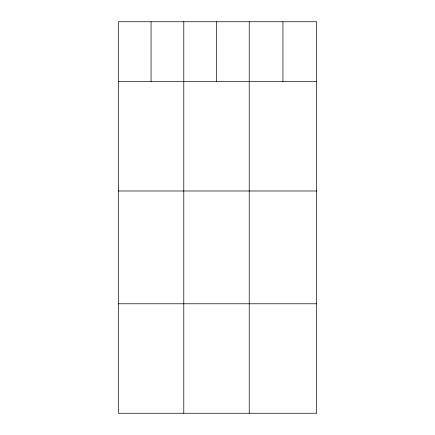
<?xml version="1.0" encoding="UTF-8"?>
<svg xmlns="http://www.w3.org/2000/svg" width="435" height="435" viewBox="0 0 435 435"><rect width="100%" height="100%" fill="white"/><g stroke="black" fill="none" stroke-linecap="round" stroke-linejoin="round"><path stroke-width="0.65" d="M316.664 81.519L316.664 413.25L118.336 413.25L118.336 21.75L316.664 21.75L316.664 81.519L118.336 81.519M118.336 190.987L316.664 190.987M118.336 303.777L316.664 303.777M282.946 21.75L282.946 81.519M249.233 21.75L249.233 413.25M216.51 21.75L216.51 81.519M183.782 21.75L183.782 413.25M151.059 21.75L151.059 81.519"/></g></svg>
